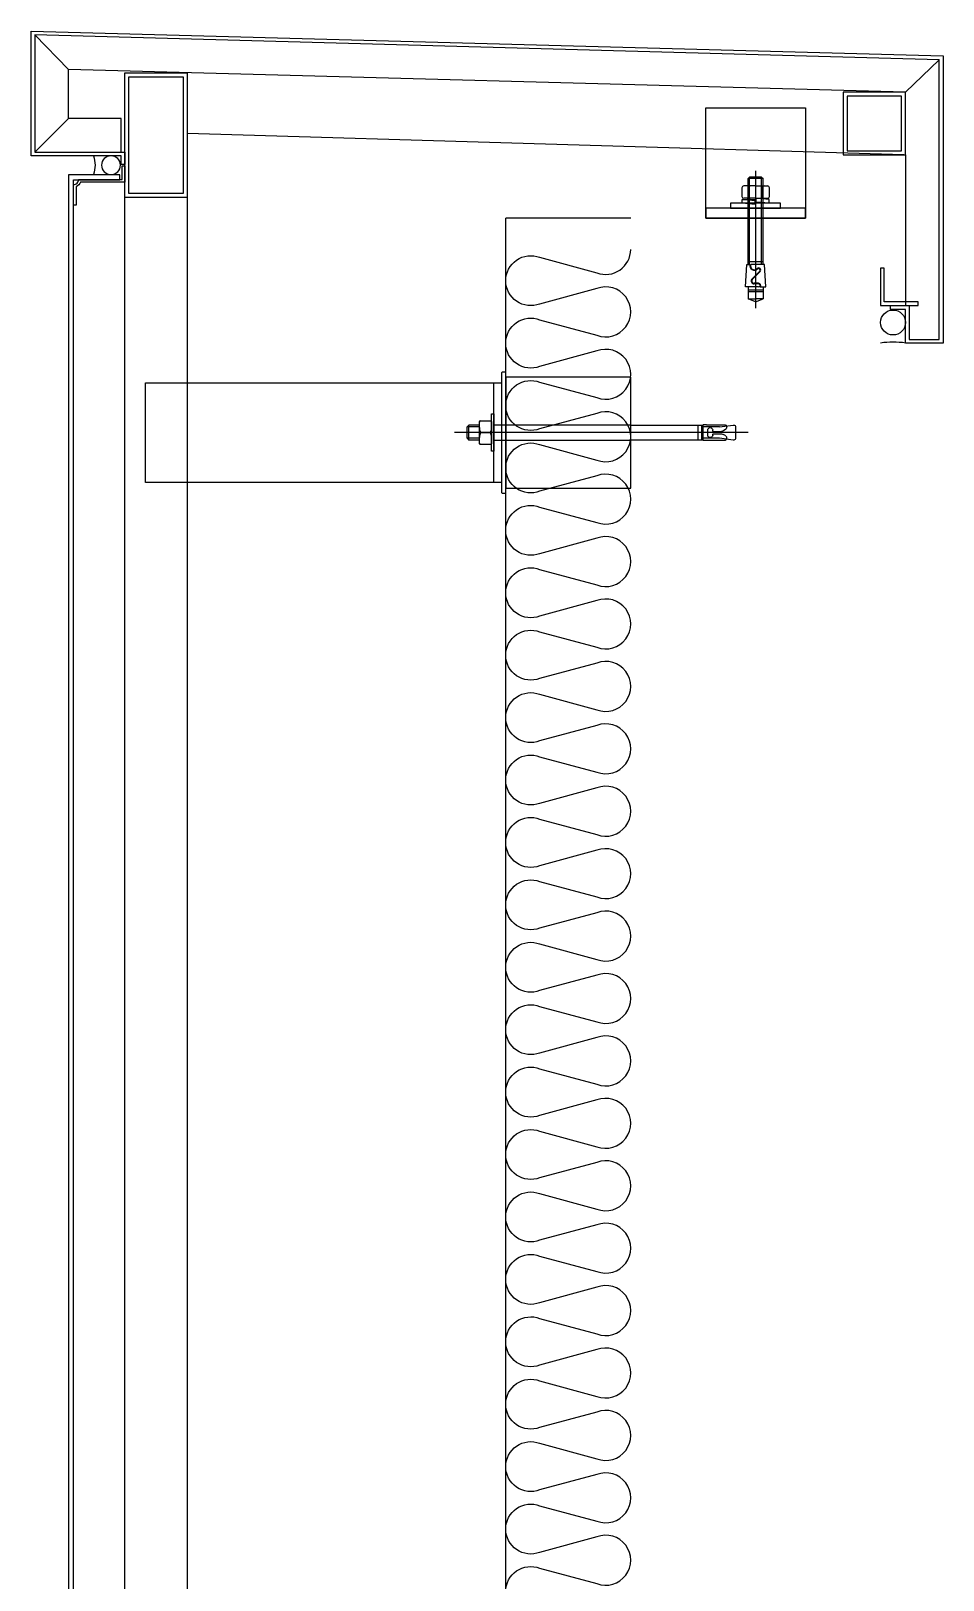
# Model space of a CAD drawing. Header units: millimetres. Extents: x 17311 to 801382, y -242618 to -104888.
# Drawn here: x 284781 to 285511, y -155570 to -154329 of the extents above; entities that cross this region are included whole.
import ezdxf

# ---------------------------------------------------------------- set-up
doc = ezdxf.new("R2010")
doc.units = ezdxf.units.MM
doc.header["$LTSCALE"] = 250
for name, color, linetype in [('0-Sheet', 7, 'Continuous'), ('A-ETC-8', 8, 'Continuous'), ('A-FIN', 6, 'Continuous'), ('A-FIN-9', 7, 'Continuous'), ('ISL', 251, 'Continuous')]:
    doc.layers.add(name, color=color, linetype=linetype)

# ---------------------------------------------------------------- blocks, each defined once
blk = doc.blocks.new('A$C632c858f')
at = {"layer": 'A-ETC-8'}
blk.add_arc((-2.8, 0), 24, 341.8248, 18.1752, dxfattribs=at)
blk.add_ellipse((34, 0), major_axis=(7.59, 0), ratio=0.987937, dxfattribs=at)
blk = doc.blocks.new('A$Cae507117')
at = {"layer": 'A-ETC-8'}
for points in [[(-50, 0), (-50, -50), (0, -50), (0, 0)], [(-46.8, -3.2), (-46.8, -46.8), (-3.2, -46.8), (-3.2, -3.2)]]:
    blk.add_lwpolyline(points, close=True, dxfattribs=at)
blk = doc.blocks.new('M12-STUD ANCHOR')
at = {"layer": 'A-ETC-8'}
for p, q in [((28.7, 54.2), (28.7, -55.8)), ((17.8, 33.7), (17.8, 40.7)), ((28.7, 42.2), (19.2, 42.2)), ((22.7, 48), (23.9, 49.2)), ((34.7, 48), (22.7, 48)), ((22.7, -20.8), (22.7, 48)), ((23.3, 33.7), (23.3, 40.7)), ((33.5, 49.2), (23.9, 49.2)), ((23.9, -20.8), (23.9, 49.2)), ((28.7, 42.2), (38.2, 42.2)), ((33.5, 49.2), (34.7, 48)), ((33.5, -20.8), (33.5, 49.2)), ((34.2, 33.7), (34.2, 40.7)), ((34.7, -20.8), (34.7, 48)), ((39.7, 33.7), (39.7, 40.7)), ((28.2, 30.2), (18, 31.2)), ((18, 28.2), (18, 31.2)), ((18, 31.2), (29.2, 31.2)), ((28.2, 27.2), (18, 28.2)), ((28.7, 32.2), (19.2, 32.2)), ((28.2, 27.2), (28.2, 30.2)), ((39.5, 28.2), (28.2, 28.2)), ((28.7, 32.2), (38.2, 32.2)), ((29.2, 29.2), (29.2, 32.2)), ((39.5, 31.2), (29.2, 32.2)), ((39.5, 28.2), (29.2, 29.2)), ((39.5, 28.2), (39.5, 31.2)), ((20.5, -38.8), (21.7, -20.8)), ((21.7, -20.8), (24.3, -20.8)), ((22.7, -18.4), (34.7, -18.4)), ((28.7, -20.8), (24.8, -20.8)), ((35.7, -20.8), (28.7, -20.8)), ((36.9, -38.8), (35.7, -20.8)), ((25.8, -32.3), (32, -26.1)), ((26.2, -32.6), (32.3, -26.5)), ((31.1, -35.9), (27.5, -35.9)), ((31.1, -36.4), (27.5, -36.4)), ((28.7, -38.8), (20.5, -38.8)), ((22.7, -38.8), (22.7, -48.4)), ((22.7, -41.2), (34.7, -41.2)), ((22.7, -42.4), (34.7, -42.4)), ((22.7, -48.4), (28.7, -48.4)), ((28.7, -50.8), (22.7, -48.4)), ((31.1, -38.8), (28.7, -38.8)), ((28.7, -50.8), (34.7, -48.4)), ((34.7, -48.4), (28.7, -48.4)), ((32.3, -38.8), (36.9, -38.8)), ((34.7, -38.8), (34.7, -48.4))]:
    blk.add_line(p, q, dxfattribs=at)
for centre, radius, start, end in [((19.2, 40.7), 1.47, 90, 180), ((21.8, 40.7), 1.47, 360, 90), ((24.7, 40.7), 1.47, 90, 180), ((32.8, 40.7), 1.47, 360, 90), ((35.7, 40.7), 1.47, 90, 180), ((38.2, 40.7), 1.47, 360, 90), ((19.2, 33.7), 1.47, 180, 270), ((21.8, 33.7), 1.47, 270, 360), ((24.7, 33.7), 1.47, 180, 270), ((32.8, 33.7), 1.47, 270, 360), ((35.7, 33.7), 1.47, 180, 270), ((38.2, 33.7), 1.47, 270, 360), ((27.7, -21.9), 3.6, 161.9622, 315), ((27.7, -21.9), 3.12, 159.0667, 315), ((31.1, -25.3), 1.68, 315, 135), ((31.1, -25.3), 1.2, 315, 135), ((27.5, -34), 2.4, 135, 270), ((27.5, -34), 1.92, 135, 270), ((31.1, -37.6), 1.68, 314.4153, 90), ((31.1, -37.6), 1.2, 270, 90)]:
    blk.add_arc(centre, radius, start, end, dxfattribs=at)
blk = doc.blocks.new('A$C7453124a')
at = {"layer": 'A-ETC-8'}
for points in [[(-40, 88.4), (40, 88.4), (40, 0), (-40, 0)], [(-40, 8), (-40, 0), (40, 0), (40, 8)], [(-20, 8), (20, 8), (20, 12), (-20, 12)]]:
    blk.add_lwpolyline(points, close=True, dxfattribs=at)
blk.add_blockref('M12-STUD ANCHOR', (-28.7, -16.2), dxfattribs=at)
blk = doc.blocks.new('A$C74a2a393')
at = {"layer": 'A-ETC-8', "elevation": 0}
for points in [[(-50, -100), (-50, 0), (0, 0), (0, -100)], [(-46.8, -96.8), (-46.8, -3.2), (-3.2, -3.2), (-3.2, -96.8)]]:
    blk.add_lwpolyline(points, close=True, dxfattribs=at)
blk = doc.blocks.new('A$C2469f73b')
at = {"layer": '0-Sheet'}
for p, q in [((247, -97), (247, 127.1)), ((250, 130), (250, -100)), ((208, -73), (208, -70)), ((208, -70), (220, -70)), ((220, -73), (208, -73)), ((220, -100), (220, -73)), ((223, -70), (223, -97)), ((223, -97), (247, -97)), ((250, -100), (220, -100))]:
    blk.add_line(p, q, dxfattribs=at)
at = {"layer": 'A-ETC-8'}
for p, q in [((-450, 119.2), (-477, 147)), ((220, 100.9), (247, 127)), ((220, 100.9), (-450, 119.2)), ((-477, 53), (-450, 80)), ((-408, 53), (-408, 80)), ((218.5, 50.9), (-355, 67.8)), ((220, 50.9), (220, -70))]:
    blk.add_line(p, q, dxfattribs=at)
blk.add_lwpolyline([(-408, 80), (-450, 80), (-450, 119.2)], dxfattribs=at)
blk.add_lwpolyline([(-442, 31), (-407, 31), (-407, 42), (-405, 42), (-405, 29), (-440.3, 29, -0.226541), (-444, 25.3), (-444, 10.6), (-446, 10.6), (-446, 27, 0.414214)], format="xyb", close=True, dxfattribs=at)
blk.add_lwpolyline([(200, -70), (230, -70), (230, -67), (203, -67), (203, -40), (200, -40)], close=True, dxfattribs=at)
blk.add_arc((210, -163.7), 64.5, 81.0843, 98.9157, dxfattribs=at)
blk.add_ellipse((210, -83.5), major_axis=(0, 10), ratio=0.999542, dxfattribs=at)
at = {"layer": 'A-FIN-9'}
for p, q in [((-480, 50), (-480, 150)), ((-480, 150), (250, 130)), ((247, 127), (-477, 147)), ((-477, 147), (-477, 53)), ((-408, 50), (-480, 50)), ((-477, 53), (-405, 53)), ((-408, 43), (-408, 50)), ((-405, 53), (-405, 43)), ((-405, 43), (-408, 43))]:
    blk.add_line(p, q, dxfattribs=at)
at = {"layer": 'A-ETC-8'}
for name, p in [('A$C74a2a393', (-355, 116.6)), ('A$Cae507117', (220, 100.9)), ('A$C7453124a', (100, 0))]:
    blk.add_blockref(name, p, dxfattribs=at)
at = {"layer": 'A-ETC-8', "xscale": -1, "rotation": 180}
blk.add_blockref('A$C632c858f', (-450, 42.5), dxfattribs=at)
blk = doc.blocks.new('너트 M12')
for p, q in [((-9, 0), (9, 0)), ((-9.5, -9), (-9.5, -0.5)), ((9, -9.5), (-9, -9.5)), ((0, -8.3), (0, -1.2)), ((9.5, -0.5), (9.5, -9))]:
    blk.add_line(p, q)
for centre, start, end in [((-9, -0.5), 90, 180), ((-9, -9), 180, 270), ((9, -0.5), 0, 90), ((9, -9), 270, 0)]:
    blk.add_arc(centre, 0.5, start, end)
at = {"extrusion": (0, 0, -1)}
for centre, major_axis, ratio, start_param, end_param in [((-4.8, -0.9), (-4.75, 0.31), 0.185359, -0.024388, 3.141593), ((4.8, -0.9), (4.75, 0.31), 0.185108, 3.141593, 6.30754), ((-4.8, -8.6), (4.75, 0.31), 0.187111, 0, 3.166211), ((4.8, -8.6), (-4.75, 0.31), 0.185991, 3.117121, 6.283185)]:
    blk.add_ellipse(centre, major_axis=major_axis, ratio=ratio, start_param=start_param, end_param=end_param, dxfattribs=at)
blk = doc.blocks.new('A$C5ebcaad0')
at = {"layer": 'A-ETC-8'}
for p, q in [((-439, -220.5), (-439, -229.5)), ((-437, -219), (-437.5, -219)), ((-426, -220.5), (-437, -219)), ((-431.6, -219.7), (-431.6, -221.5)), ((-431.1, -222.3), (-429.3, -223.5)), ((-415.6, -218.7), (-430.6, -218.7)), ((-426, -220.5), (-412, -220.5)), ((-420.6, -223.5), (-420.6, -223)), ((-416.6, -227), (-416.6, -223)), ((-415.6, -218.7), (-412.6, -218.7)), ((-412.6, -218.7), (-412.6, -231.2)), ((-412, -231), (-412, -219)), ((-409, -219), (-412, -219)), ((-409, -231), (-409, -219)), ((-355, -219), (-409, -219)), ((-355, -219), (-245.5, -219)), ((-234, -219), (-225.5, -219)), ((-234, -220.5), (-224, -220.5)), ((-225.5, -231), (-225.5, -219)), ((-224, -220.5), (-225.5, -219)), ((-224, -229.5), (-224, -220.5)), ((-449, -225), (-214, -225)), ((-437.5, -231), (-437, -231)), ((-437, -231), (-426, -229.5)), ((-431.6, -228.5), (-431.6, -230.2)), ((-431.1, -227.7), (-429.3, -226.5)), ((-430.6, -231.2), (-415.6, -231.2)), ((-421.1, -224), (-427.7, -224)), ((-421.1, -226), (-427.7, -226)), ((-426, -229.5), (-412, -229.5)), ((-420.6, -227), (-420.6, -226.5)), ((-415.6, -231.2), (-412.6, -231.2)), ((-412, -231), (-409, -231)), ((-409, -231), (-355, -231)), ((-245.5, -231), (-355, -231)), ((-234.2, -229.5), (-224, -229.5)), ((-234, -231), (-225.5, -231)), ((-224, -229.5), (-225.5, -231))]:
    blk.add_line(p, q, dxfattribs=at)
for points in [[(-255, -180.5), (-255, -269.5), (-355, -269.5), (-355, -180.5)], [(33.5, -185), (-251.5, -185), (-251.5, -265), (33.5, -265)], [(-251.5, -265), (-245.5, -265), (-245.5, -185), (-251.5, -185)], [(-245.5, -210), (-245.5, -240), (-243.5, -240), (-243.5, -210)]]:
    blk.add_lwpolyline(points, close=True, dxfattribs=at)
blk.add_lwpolyline([(-251.5, -177.5), (-251.5, -272.5, -0.414214), (-252.5, -273.5), (-255, -273.5), (-255, -176.5), (-252.5, -176.5, -0.414214)], format="xyb", close=True, dxfattribs=at)
for centre, radius, start, end in [((-437.5, -220.5), 1.5, 90, 180), ((-430.6, -219.7), 1, 90, 180), ((-430.6, -221.5), 1, 180, 236.3099), ((-418.6, -223), 2, 90, 180), ((-418.6, -223), 2, 0, 90), ((-437.5, -229.5), 1.5, 180, 270), ((-430.6, -228.5), 1, 123.6901, 180), ((-430.6, -230.2), 1, 180, 270), ((-427.7, -221), 3, 236.3099, 270), ((-427.7, -229), 3, 90, 123.6901), ((-421.1, -223.5), 0.5, 270, 0), ((-421.1, -226.5), 0.5, 0, 90), ((-418.6, -227), 2, 180, 270), ((-418.6, -227), 2, 270, 0)]:
    blk.add_arc(centre, radius, start, end, dxfattribs=at)
at = {"layer": 'A-ETC-8', "xscale": -1, "rotation": 90}
blk.add_blockref('너트 M12', (-243.5, -225), dxfattribs=at)

msp = doc.modelspace()

# ---------------------------------------------------------------- linework, layer by layer
at = {"layer": 'A-ETC-8'}
for p, q in [((284855.7, -200799.5), (284855.7, -154461.7)), ((284905.7, -154461.7), (284905.7, -200799.5))]:
    msp.add_line(p, q, dxfattribs=at)
at = {"layer": 'A-FIN'}
msp.add_lwpolyline([(284851.7, -154448.8), (284851.7, -154444.8), (284810.7, -154444.8), (284810.7, -157772), (284851.7, -157772), (284851.7, -157768), (284814.7, -157768), (284814.7, -154448.8), (284851.7, -154448.8)], close=True, dxfattribs=at)
at = {"layer": 'ISL'}
for p in [(285160.7, -202529.5), (285260.7, -154479.5)]:
    msp.add_line(p, (285160.7, -154479.5), dxfattribs=at)
msp.add_lwpolyline([(285160.7, -155579.5, -0.524856), (285187.8, -155560.8), (285233.6, -155573.2, 1.449198), (285233.6, -155535.8), (285187.8, -155548.2, -0.524856), (285160.7, -155529.5, -0.524856), (285187.8, -155510.8), (285233.6, -155523.2, 1.449198), (285233.6, -155485.8), (285187.8, -155498.2, -0.524856), (285160.7, -155479.5, -0.524856), (285187.8, -155460.8), (285233.6, -155473.2, 1.449198), (285233.6, -155435.8), (285187.8, -155448.2, -0.524856), (285160.7, -155429.5, -0.524856), (285187.8, -155410.8), (285233.6, -155423.2, 1.449198), (285233.6, -155385.8), (285187.8, -155398.2, -0.524856), (285160.7, -155379.5, -0.524856), (285187.8, -155360.8), (285233.6, -155373.2, 1.449198), (285233.6, -155335.8), (285187.8, -155348.2, -0.524856), (285160.7, -155329.5, -0.524856), (285187.8, -155310.8), (285233.6, -155323.2, 1.449198), (285233.6, -155285.8), (285187.8, -155298.2, -0.524856), (285160.7, -155279.5, -0.524856), (285187.8, -155260.8), (285233.6, -155273.2, 1.449198), (285233.6, -155235.8), (285187.8, -155248.2, -0.524856), (285160.7, -155229.5, -0.524856), (285187.8, -155210.8), (285233.6, -155223.2, 1.449198), (285233.6, -155185.8), (285187.8, -155198.2, -0.524856), (285160.7, -155179.5, -0.524856), (285187.8, -155160.8), (285233.6, -155173.2, 1.449198), (285233.6, -155135.8), (285187.8, -155148.2, -0.524856), (285160.7, -155129.5, -0.524856), (285187.8, -155110.8), (285233.6, -155123.2, 1.449198), (285233.6, -155085.8), (285187.8, -155098.2, -0.524856), (285160.7, -155079.5, -0.524856), (285187.8, -155060.8), (285233.6, -155073.2, 1.449198), (285233.6, -155035.8), (285187.8, -155048.2, -0.524856), (285160.7, -155029.5, -0.524856), (285187.8, -155010.8), (285233.6, -155023.2, 1.449198), (285233.6, -154985.8), (285187.8, -154998.2, -0.524856), (285160.7, -154979.5, -0.524856), (285187.8, -154960.8), (285233.6, -154973.2, 1.449198), (285233.6, -154935.8), (285187.8, -154948.2, -0.524856), (285160.7, -154929.5, -0.524856), (285187.8, -154910.8), (285233.6, -154923.2, 1.449198), (285233.6, -154885.8), (285187.8, -154898.2, -0.524856), (285160.7, -154879.5, -0.524856), (285187.8, -154860.8), (285233.6, -154873.2, 1.449198), (285233.6, -154835.8), (285187.8, -154848.2, -0.524856), (285160.7, -154829.5, -0.524856), (285187.8, -154810.8), (285233.6, -154823.2, 1.449198), (285233.6, -154785.8), (285187.8, -154798.2, -0.524856), (285160.7, -154779.5, -0.524856), (285187.8, -154760.8), (285233.6, -154773.2, 1.449198), (285233.6, -154735.8), (285187.8, -154748.2, -0.524856), (285160.7, -154729.5, -0.524856), (285187.8, -154710.8), (285233.6, -154723.2, 1.449198), (285233.6, -154685.8), (285187.8, -154698.2, -0.524856), (285160.7, -154679.5, -0.524856), (285187.8, -154660.8), (285233.6, -154673.2, 1.449198), (285233.6, -154635.8), (285187.8, -154648.2, -0.524856), (285160.7, -154629.5, -0.524856), (285187.8, -154610.8), (285233.6, -154623.2, 1.449198), (285233.6, -154585.8), (285187.8, -154598.2, -0.524856), (285160.7, -154579.5, -0.524856), (285187.8, -154560.8), (285233.6, -154573.2, 1.449198), (285233.6, -154535.8), (285187.8, -154548.2, -0.524856), (285160.7, -154529.5, -0.524856), (285187.8, -154510.8), (285233.6, -154523.2, 0.524933), (285260.7, -154504.5)], format="xyb", dxfattribs=at)

# ---------------------------------------------------------------- block references
at = {"layer": '0-Sheet'}
msp.add_blockref('A$C2469f73b', (285260.7, -154479.5), dxfattribs=at)
at = {"layer": 'A-ETC-8', "xscale": -1}
msp.add_blockref('A$C5ebcaad0', (284905.7, -154426.2), dxfattribs=at)

doc.saveas('drawing.dxf')
